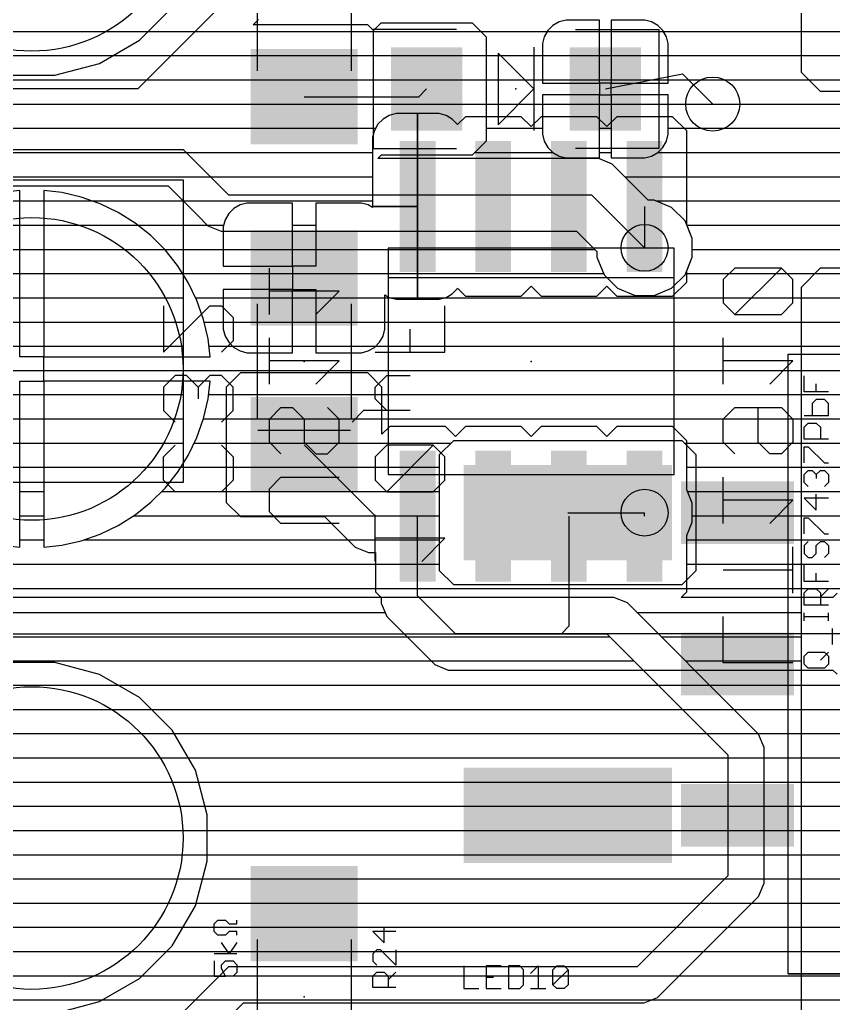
# Model space of a CAD drawing. Extents: x -0.64 to 6, y -0.15 to 7.8.
# Drawn here: x 0.462 to 1, y 3.326 to 3.976 of the extents above; entities that cross this region are included whole.
import ezdxf

# ---------------------------------------------------------------- set-up
doc = ezdxf.new("R2010")
doc.units = 0
for name, color, linetype in [('1', 22, 'CONTINUOUS'), ('16', 175, 'CONTINUOUS'), ('17', 82, 'CONTINUOUS'), ('18', 82, 'CONTINUOUS'), ('21', 253, 'CONTINUOUS'), ('23', 7, 'CONTINUOUS'), ('24', 7, 'CONTINUOUS'), ('25', 253, 'CONTINUOUS'), ('26', 253, 'CONTINUOUS'), ('27', 253, 'CONTINUOUS'), ('28', 253, 'CONTINUOUS'), ('51', 253, 'CONTINUOUS'), ('52', 253, 'CONTINUOUS')]:
    doc.layers.add(name, color=color, linetype=linetype)

# ---------------------------------------------------------------- blocks, each defined once
blk = doc.blocks.new('RECT')
blk.add_solid([(-0.5, -0.5), (0.5, -0.5), (-0.5, 0.5), (0.5, 0.5)])
blk = doc.blocks.new('ROUNDP')
blk.add_circle((0, 0), 0.5)
blk = doc.blocks.new('ROUNDV')
blk.add_circle((0, 0), 0.5)

msp = doc.modelspace()

# ---------------------------------------------------------------- linework, layer by layer
at = {"layer": '1'}
for p, q in [((0.9785, 4.448906), (0.9785, 3.941094)), ((0.61, 4), (0.54, 3.93)), ((0.616319, 3.972378), (0.619941, 3.976)), ((0.69206, 3.972378), (0.616319, 3.972378)), ((0.695787, 3.968651), (0.69206, 3.972378)), ((0.700695, 3.973559), (0.695787, 3.968651)), ((0.761194, 3.973559), (0.700695, 3.973559)), ((0.770567, 3.964186), (0.761194, 3.973559)), ((0.814381, 3.971963), (0.811029, 3.968611)), ((0.818485, 3.974332), (0.814381, 3.971963)), ((0.823063, 3.975559), (0.818485, 3.974332)), ((0.845244, 3.975559), (0.823063, 3.975559)), ((0.845244, 3.933812), (0.845244, 3.975559)), ((0.852866, 3.975559), (0.852866, 3.933812)), ((0.875047, 3.975559), (0.852866, 3.975559)), ((0.879625, 3.974332), (0.875047, 3.975559)), ((0.883729, 3.971963), (0.879625, 3.974332)), ((0.887081, 3.968611), (0.883729, 3.971963)), ((0.332, 3.968), (0.578, 3.968)), ((0.766753, 3.968), (0.810677, 3.968)), ((0.811029, 3.968611), (0.80866, 3.964507)), ((0.845244, 3.968), (0.852866, 3.968)), ((0.88945, 3.964507), (0.887081, 3.968611)), ((0.887434, 3.968), (0.9785, 3.968)), ((0.770567, 3.895813), (0.770567, 3.964186)), ((0.80866, 3.964507), (0.807433, 3.959929)), ((0.807433, 3.959929), (0.807433, 3.933811)), ((0.890677, 3.959929), (0.88945, 3.964507)), ((0.890677, 3.933811), (0.890677, 3.959929)), ((0.348, 3.952), (0.562, 3.952)), ((0.770567, 3.952), (0.807433, 3.952)), ((0.845244, 3.952), (0.852866, 3.952)), ((0.890677, 3.952), (0.9785, 3.952)), ((0.849055, 3.93), (0.9, 3.94)), ((0.9, 3.94), (0.92, 3.92)), ((0.9785, 3.941094), (0.991094, 3.9285)), ((0.364, 3.936), (0.546, 3.936)), ((0.770567, 3.936), (0.807433, 3.936)), ((0.807433, 3.933811), (0.845243, 3.933811)), ((0.845243, 3.933811), (0.845243, 3.926189)), ((0.845244, 3.936), (0.852866, 3.936)), ((0.852866, 3.933812), (0.845244, 3.933812)), ((0.852867, 3.926189), (0.852867, 3.933811)), ((0.852867, 3.933811), (0.890677, 3.933811)), ((0.890677, 3.936), (0.983594, 3.936)), ((0.54, 3.93), (0.37, 3.93)), ((0.725827, 3.924882), (0.730945, 3.93)), ((0.845243, 3.926189), (0.807433, 3.926189)), ((0.807433, 3.926189), (0.807433, 3.900071)), ((0.845244, 3.884441), (0.845244, 3.926188)), ((0.845244, 3.926188), (0.852866, 3.926188)), ((0.852866, 3.926188), (0.852866, 3.884441)), ((0.890677, 3.926189), (0.852867, 3.926189)), ((0.890677, 3.900071), (0.890677, 3.926189)), ((0.991094, 3.9285), (1.438906, 3.9285)), ((0.65, 3.924882), (0.725827, 3.924882)), ((0.770567, 3.92), (0.807433, 3.92)), ((0.845244, 3.92), (0.852866, 3.92)), ((0.890677, 3.92), (1.402282, 3.92)), ((0.770567, 3.904), (0.807433, 3.904)), ((0.807433, 3.900071), (0.80866, 3.895493)), ((0.845244, 3.904), (0.852866, 3.904)), ((0.88945, 3.895493), (0.890677, 3.900071)), ((0.890677, 3.904), (1.392886, 3.904)), ((0.761194, 3.886441), (0.770567, 3.895813)), ((0.80866, 3.895493), (0.811029, 3.891389)), ((0.887081, 3.891389), (0.88945, 3.895493)), ((0.075, 3.89), (0.57, 3.89)), ((0.57, 3.89), (0.6, 3.86)), ((0.762753, 3.888), (0.814445, 3.888)), ((0.811029, 3.891389), (0.814381, 3.888037)), ((0.814381, 3.888037), (0.818485, 3.885668)), ((0.845244, 3.888), (0.852866, 3.888)), ((0.879625, 3.885668), (0.883729, 3.888037)), ((0.883665, 3.888), (1.392886, 3.888)), ((0.883729, 3.888037), (0.887081, 3.891389)), ((0.698674, 3.884), (0.701116, 3.886441)), ((0.844774, 3.884), (0.698674, 3.884)), ((0.701116, 3.886441), (0.761194, 3.886441)), ((0.818485, 3.885668), (0.823063, 3.884441)), ((0.823063, 3.884441), (0.845244, 3.884441)), ((0.853595, 3.880346), (0.844774, 3.884)), ((0.852866, 3.884441), (0.875047, 3.884441)), ((0.875047, 3.884441), (0.879625, 3.885668)), ((0.877441, 3.8565), (0.853595, 3.880346)), ((0.861941, 3.872), (1.434633, 3.872)), ((0.070226, 3.866), (0.560059, 3.866)), ((0.462, 3.862845), (0.450203, 3.861516)), ((0.462, 3.753), (0.462, 3.862845)), ((0.478, 3.862845), (0.478, 3.753)), ((0.489797, 3.861516), (0.478, 3.862845)), ((0.502718, 3.858567), (0.489797, 3.861516)), ((0.560059, 3.866), (0.579654, 3.846405)), ((0.462, 3.856), (0.478, 3.856)), ((0.515228, 3.854189), (0.502718, 3.858567)), ((0.510054, 3.856), (0.570059, 3.856)), ((0.6, 3.86), (0.84, 3.86)), ((0.84, 3.86), (0.875, 3.825)), ((0.881266, 3.8565), (0.877441, 3.8565)), ((0.892843, 3.851704), (0.881266, 3.8565)), ((0.882473, 3.856), (1.392886, 3.856)), ((0.527169, 3.848439), (0.515228, 3.854189)), ((0.538391, 3.841388), (0.527169, 3.848439)), ((0.901704, 3.842843), (0.892843, 3.851704)), ((0.579654, 3.846405), (0.586405, 3.839654)), ((0.9065, 3.831266), (0.901704, 3.842843)), ((0.462, 3.84), (0.478, 3.84)), ((0.548753, 3.833124), (0.538391, 3.841388)), ((0.540131, 3.84), (0.586059, 3.84)), ((0.586405, 3.839654), (0.595226, 3.836)), ((0.595226, 3.836), (0.830059, 3.836)), ((0.830059, 3.836), (0.8435, 3.822559)), ((0.902882, 3.84), (1.392886, 3.84)), ((0.558124, 3.823753), (0.548753, 3.833124)), ((0.9065, 3.818734), (0.9065, 3.831266)), ((0.462, 3.824), (0.478, 3.824)), ((0.557877, 3.824), (0.842059, 3.824)), ((0.566388, 3.813391), (0.558124, 3.823753)), ((0.8435, 3.822559), (0.8435, 3.818734)), ((0.9065, 3.824), (1.39548, 3.824)), ((0.8435, 3.818734), (0.848296, 3.807157)), ((0.901704, 3.807157), (0.9065, 3.818734)), ((0.573439, 3.802169), (0.566388, 3.813391)), ((0.991094, 3.8115), (0.9785, 3.798906)), ((1.434951, 3.8115), (0.991094, 3.8115)), ((0.462, 3.808), (0.478, 3.808)), ((0.569775, 3.808), (0.847946, 3.808)), ((0.848296, 3.807157), (0.857157, 3.798296)), ((0.892843, 3.798296), (0.901704, 3.807157)), ((0.902054, 3.808), (0.987594, 3.808)), ((0.579189, 3.790228), (0.573439, 3.802169)), ((0.857157, 3.798296), (0.868734, 3.7935)), ((0.881266, 3.7935), (0.892843, 3.798296)), ((0.9785, 3.798906), (0.9785, 3.291094)), ((0.462, 3.792), (0.478, 3.792)), ((0.578336, 3.792), (0.9785, 3.792)), ((0.583567, 3.777718), (0.579189, 3.790228)), ((0.868734, 3.7935), (0.881266, 3.7935)), ((0.586516, 3.764797), (0.583567, 3.777718)), ((0.462, 3.776), (0.478, 3.776)), ((0.583959, 3.776), (0.9785, 3.776)), ((0.587845, 3.753), (0.586516, 3.764797)), ((0.462, 3.76), (0.478, 3.76)), ((0.587056, 3.76), (0.9785, 3.76)), ((0.478, 3.753), (0.462, 3.753)), ((0.478, 3.737), (0.478, 3.753)), ((0.478, 3.753), (0.587845, 3.753)), ((0.478, 3.744), (0.9785, 3.744)), ((0.462, 3.627155), (0.462, 3.736999)), ((0.462, 3.736999), (0.478, 3.736999)), ((0.587845, 3.737), (0.478, 3.737)), ((0.478, 3.736999), (0.478, 3.627155)), ((0.586516, 3.725203), (0.587845, 3.737)), ((0.462, 3.728), (0.478, 3.728)), ((0.583567, 3.712282), (0.586516, 3.725203)), ((0.586831, 3.728), (0.9785, 3.728)), ((0.462, 3.712), (0.478, 3.712)), ((0.579189, 3.699772), (0.583567, 3.712282)), ((0.583468, 3.712), (0.9785, 3.712)), ((0.573439, 3.687831), (0.579189, 3.699772)), ((0.462, 3.696), (0.478, 3.696)), ((0.577373, 3.696), (0.747192, 3.696)), ((0.748687, 3.697496), (0.739315, 3.688123)), ((0.899738, 3.697496), (0.748687, 3.697496)), ((0.90911, 3.688123), (0.899738, 3.697496)), ((0.901234, 3.696), (0.9785, 3.696)), ((0.566388, 3.676609), (0.573439, 3.687831)), ((0.739315, 3.688123), (0.739315, 3.611876)), ((0.90911, 3.611876), (0.90911, 3.688123)), ((0.462, 3.68), (0.478, 3.68)), ((0.568518, 3.68), (0.739315, 3.68)), ((0.90911, 3.68), (0.9785, 3.68)), ((0.558124, 3.666247), (0.566388, 3.676609)), ((0.548753, 3.656876), (0.558124, 3.666247)), ((0.462, 3.664), (0.478, 3.664)), ((0.555877, 3.664), (0.739315, 3.664)), ((0.90911, 3.664), (0.9785, 3.664)), ((0.538391, 3.648612), (0.548753, 3.656876)), ((0.462, 3.648), (0.478, 3.648)), ((0.527169, 3.641561), (0.538391, 3.648612)), ((0.537416, 3.648), (0.739315, 3.648)), ((0.824213, 3.65), (0.875, 3.65)), ((0.90911, 3.648), (0.9785, 3.648)), ((0.515228, 3.63581), (0.527169, 3.641561)), ((0.502718, 3.631433), (0.515228, 3.63581)), ((0.450203, 3.628484), (0.462, 3.627155)), ((0.462, 3.632), (0.478, 3.632)), ((0.478, 3.627155), (0.489797, 3.628484)), ((0.489797, 3.628484), (0.502718, 3.631433)), ((0.504338, 3.632), (0.739315, 3.632)), ((0.90911, 3.632), (0.9785, 3.632)), ((0.011868, 3.616), (0.739315, 3.616)), ((0.90911, 3.616), (0.9785, 3.616)), ((0.739315, 3.611876), (0.748687, 3.602504)), ((0.899738, 3.602504), (0.90911, 3.611876)), ((0.748687, 3.602504), (0.899738, 3.602504)), ((0.011844, 3.6), (0.9785, 3.6)), ((0.854774, 3.594), (0.335226, 3.594)), ((0.863595, 3.590346), (0.854774, 3.594)), ((0.943595, 3.510346), (0.863595, 3.590346)), ((0.869941, 3.584), (0.9785, 3.584)), ((0.34, 3.57), (0.85, 3.57)), ((0.85, 3.57), (0.93, 3.49)), ((0.338, 3.568), (0.852, 3.568)), ((0.885941, 3.568), (0.9785, 3.568)), ((0.322, 3.552), (0.868, 3.552)), ((0.901941, 3.552), (0.9785, 3.552)), ((0.306, 3.536), (0.884, 3.536)), ((0.917941, 3.536), (0.9785, 3.536)), ((0.29, 3.52), (0.9, 3.52)), ((0.933941, 3.52), (0.9785, 3.52)), ((0.950346, 3.503595), (0.943595, 3.510346)), ((0.274, 3.504), (0.916, 3.504)), ((0.949941, 3.504), (0.9785, 3.504)), ((0.954, 3.494774), (0.950346, 3.503595)), ((0.954, 3.405226), (0.954, 3.494774)), ((0.26, 3.488), (0.93, 3.488)), ((0.93, 3.49), (0.93, 3.41)), ((0.954, 3.488), (0.9785, 3.488)), ((0.26, 3.472), (0.93, 3.472)), ((0.954, 3.472), (0.9785, 3.472)), ((0.26, 3.456), (0.93, 3.456)), ((0.954, 3.456), (0.9785, 3.456)), ((0.26, 3.44), (0.93, 3.44)), ((0.954, 3.44), (0.9785, 3.44)), ((0.26, 3.424), (0.93, 3.424)), ((0.954, 3.424), (0.9785, 3.424)), ((0.262, 3.408), (0.928, 3.408)), ((0.93, 3.41), (0.87, 3.35)), ((0.954, 3.408), (0.9785, 3.408)), ((0.950346, 3.396405), (0.954, 3.405226)), ((0.890346, 3.336405), (0.950346, 3.396405)), ((0.278, 3.392), (0.912, 3.392)), ((0.945941, 3.392), (0.9785, 3.392)), ((0.294, 3.376), (0.896, 3.376)), ((0.929941, 3.376), (0.9785, 3.376)), ((0.31, 3.36), (0.88, 3.36)), ((0.913941, 3.36), (0.9785, 3.36)), ((0.6, 3.35), (0.56, 3.31)), ((0.87, 3.35), (0.6, 3.35)), ((0.326, 3.344), (0.594, 3.344)), ((0.897941, 3.344), (0.9785, 3.344)), ((0.883595, 3.329654), (0.890346, 3.336405)), ((0.342, 3.328), (0.578, 3.328)), ((0.874774, 3.326), (0.883595, 3.329654)), ((0.879602, 3.328), (0.9785, 3.328)), ((0.580346, 3.296405), (0.609941, 3.326)), ((0.609941, 3.326), (0.874774, 3.326))]:
    msp.add_line(p, q, dxfattribs=at)
at = {"layer": '16'}
for p, q in [((0.541226, 3.962177), (0.562823, 3.983774)), ((0.547049, 3.968), (3.266, 3.968)), ((0.514774, 3.946905), (0.541226, 3.962177)), ((0.523599, 3.952), (3.266, 3.952)), ((0.485272, 3.939), (0.514774, 3.946905)), ((0.454728, 3.939), (0.485272, 3.939)), ((0.044, 3.936), (3.266, 3.936)), ((0.044, 3.92), (3.266, 3.92)), ((0.710819, 3.913669), (0.706241, 3.912443)), ((0.724999, 3.913669), (0.710819, 3.913669)), ((0.724999, 3.852363), (0.724999, 3.913669)), ((0.739181, 3.913669), (0.725, 3.913669)), ((0.725, 3.913669), (0.725, 3.852363)), ((0.743759, 3.912443), (0.739181, 3.913669)), ((0.698785, 3.906721), (0.696416, 3.902617)), ((0.702137, 3.910073), (0.698785, 3.906721)), ((0.706241, 3.912443), (0.702137, 3.910073)), ((0.747863, 3.910073), (0.743759, 3.912443)), ((0.751215, 3.906721), (0.747863, 3.910073)), ((0.751361, 3.906468), (0.751215, 3.906721)), ((0.756562, 3.911669), (0.751361, 3.906468)), ((0.793438, 3.911669), (0.756562, 3.911669)), ((0.8, 3.905108), (0.793438, 3.911669)), ((0.806562, 3.911669), (0.8, 3.905108)), ((0.843438, 3.911669), (0.806562, 3.911669)), ((0.85, 3.905108), (0.843438, 3.911669)), ((0.856562, 3.911669), (0.85, 3.905108)), ((0.893438, 3.911669), (0.856562, 3.911669)), ((0.902811, 3.902297), (0.893438, 3.911669)), ((0.044, 3.904), (0.697214, 3.904)), ((0.696416, 3.902617), (0.695189, 3.898039)), ((0.724999, 3.904), (0.725, 3.904)), ((0.901108, 3.904), (3.266, 3.904)), ((0.902811, 3.840172), (0.902811, 3.902297)), ((0.695189, 3.898039), (0.695189, 3.852363)), ((0.044, 3.888), (0.695189, 3.888)), ((0.724999, 3.888), (0.725, 3.888)), ((0.902811, 3.888), (3.266, 3.888)), ((0.044, 3.872), (0.695189, 3.872)), ((0.09, 3.87), (0.57, 3.87)), ((0.57, 3.87), (0.57, 3.67)), ((0.724999, 3.872), (0.725, 3.872)), ((0.902811, 3.872), (3.266, 3.872)), ((0.462, 3.862845), (0.450203, 3.861516)), ((0.462, 3.753), (0.462, 3.862845)), ((0.478, 3.862845), (0.478, 3.753)), ((0.489797, 3.861516), (0.478, 3.862845)), ((0.502718, 3.858567), (0.489797, 3.861516)), ((0.09, 3.856), (0.57, 3.856)), ((0.462, 3.856), (0.478, 3.856)), ((0.515228, 3.854189), (0.502718, 3.858567)), ((0.510054, 3.856), (0.695189, 3.856)), ((0.612197, 3.854614), (0.607619, 3.853387)), ((0.642252, 3.854614), (0.612197, 3.854614)), ((0.642252, 3.812867), (0.642252, 3.854614)), ((0.687803, 3.854614), (0.657748, 3.854614)), ((0.657748, 3.854614), (0.657748, 3.812867)), ((0.692381, 3.853387), (0.687803, 3.854614)), ((0.724999, 3.856), (0.725, 3.856)), ((0.902811, 3.856), (2.017388, 3.856)), ((0.527169, 3.848439), (0.515228, 3.854189)), ((0.538391, 3.841388), (0.527169, 3.848439)), ((0.603515, 3.851018), (0.600163, 3.847666)), ((0.607619, 3.853387), (0.603515, 3.851018)), ((0.695189, 3.851766), (0.692381, 3.853387)), ((0.695189, 3.852363), (0.724999, 3.852363)), ((0.724999, 3.852361), (0.695189, 3.852361)), ((0.695189, 3.852361), (0.695189, 3.851766)), ((0.725, 3.852363), (0.724999, 3.852363)), ((0.724999, 3.852363), (0.724999, 3.852361)), ((0.724999, 3.791055), (0.724999, 3.852361)), ((0.724999, 3.852361), (0.725, 3.852361)), ((0.725, 3.852361), (0.725, 3.791055)), ((0.875, 3.852362), (0.875, 3.825)), ((0.597794, 3.843562), (0.596567, 3.838984)), ((0.600163, 3.847666), (0.597794, 3.843562)), ((0.09, 3.84), (0.57, 3.84)), ((0.462, 3.84), (0.478, 3.84)), ((0.548753, 3.833124), (0.538391, 3.841388)), ((0.540131, 3.84), (0.596839, 3.84)), ((0.596567, 3.838984), (0.596567, 3.812866)), ((0.642252, 3.84), (0.657748, 3.84)), ((0.724999, 3.84), (0.725, 3.84)), ((0.9065, 3.831266), (0.902811, 3.840172)), ((0.902882, 3.84), (2.011795, 3.84)), ((0.558124, 3.823753), (0.548753, 3.833124)), ((0.9065, 3.818734), (0.9065, 3.831266)), ((0.09, 3.824), (0.57, 3.824)), ((0.462, 3.824), (0.478, 3.824)), ((0.557877, 3.824), (0.596567, 3.824)), ((0.566388, 3.813391), (0.558124, 3.823753)), ((0.642252, 3.824), (0.657748, 3.824)), ((0.724999, 3.824), (0.725, 3.824)), ((0.9065, 3.824), (2.011795, 3.824)), ((0.902811, 3.809828), (0.9065, 3.818734)), ((0.573439, 3.802169), (0.566388, 3.813391)), ((0.596567, 3.812866), (0.642251, 3.812866)), ((0.642251, 3.812866), (0.642251, 3.79737)), ((0.657748, 3.812867), (0.642252, 3.812867)), ((0.902811, 3.802428), (0.902811, 3.809828)), ((0.09, 3.808), (0.57, 3.808)), ((0.462, 3.808), (0.478, 3.808)), ((0.569775, 3.808), (0.642251, 3.808)), ((0.724999, 3.808), (0.725, 3.808)), ((0.902811, 3.808), (2.011795, 3.808)), ((0.579189, 3.790228), (0.573439, 3.802169)), ((0.642251, 3.79737), (0.596567, 3.79737)), ((0.596567, 3.79737), (0.596567, 3.771252)), ((0.642252, 3.755622), (0.642252, 3.797369)), ((0.642252, 3.797369), (0.657748, 3.797369)), ((0.657748, 3.797369), (0.657748, 3.755622)), ((0.747863, 3.794651), (0.751215, 3.798003)), ((0.751215, 3.798003), (0.751361, 3.798256)), ((0.751361, 3.798256), (0.756562, 3.793055)), ((0.793438, 3.793055), (0.8, 3.799617)), ((0.8, 3.799617), (0.806562, 3.793055)), ((0.843438, 3.793055), (0.85, 3.799617)), ((0.85, 3.799617), (0.856562, 3.793055)), ((0.893438, 3.793055), (0.902811, 3.802428)), ((0.09, 3.792), (0.57, 3.792)), ((0.462, 3.792), (0.478, 3.792)), ((0.578336, 3.792), (0.596567, 3.792)), ((0.583567, 3.777718), (0.579189, 3.790228)), ((0.642252, 3.792), (0.657748, 3.792)), ((0.703433, 3.771252), (0.703433, 3.793903)), ((0.703433, 3.793903), (0.706241, 3.792282)), ((0.703433, 3.792), (0.707293, 3.792)), ((0.706241, 3.792282), (0.710819, 3.791055)), ((0.710819, 3.791055), (0.724999, 3.791055)), ((0.724999, 3.792), (0.725, 3.792)), ((0.725, 3.791055), (0.739181, 3.791055)), ((0.739181, 3.791055), (0.743759, 3.792282)), ((0.742707, 3.792), (2.011795, 3.792)), ((0.743759, 3.792282), (0.747863, 3.794651)), ((0.756562, 3.793055), (0.793438, 3.793055)), ((0.806562, 3.793055), (0.843438, 3.793055)), ((0.856562, 3.793055), (0.893438, 3.793055)), ((0.586516, 3.764797), (0.583567, 3.777718)), ((0.09, 3.776), (0.57, 3.776)), ((0.462, 3.776), (0.478, 3.776)), ((0.583959, 3.776), (0.596567, 3.776)), ((0.596567, 3.771252), (0.597794, 3.766674)), ((0.642252, 3.776), (0.657748, 3.776)), ((0.702206, 3.766674), (0.703433, 3.771252)), ((0.703433, 3.776), (3.266, 3.776)), ((0.587845, 3.753), (0.586516, 3.764797)), ((0.597794, 3.766674), (0.600163, 3.76257)), ((0.699837, 3.76257), (0.702206, 3.766674)), ((0.09, 3.76), (0.57, 3.76)), ((0.462, 3.76), (0.478, 3.76)), ((0.587056, 3.76), (0.602733, 3.76)), ((0.600163, 3.76257), (0.603515, 3.759218)), ((0.603515, 3.759218), (0.607619, 3.756849)), ((0.642252, 3.76), (0.657748, 3.76)), ((0.692381, 3.756849), (0.696485, 3.759218)), ((0.696485, 3.759218), (0.699837, 3.76257)), ((0.697267, 3.76), (3.266, 3.76)), ((0.478, 3.753), (0.462, 3.753)), ((0.478, 3.737), (0.478, 3.753)), ((0.478, 3.753), (0.587845, 3.753)), ((0.607619, 3.756849), (0.612197, 3.755622)), ((0.612197, 3.755622), (0.642252, 3.755622)), ((0.657748, 3.755622), (0.687803, 3.755622)), ((0.687803, 3.755622), (0.692381, 3.756849)), ((0.09, 3.744), (0.57, 3.744)), ((0.478, 3.744), (3.266, 3.744)), ((0.607939, 3.742378), (0.598567, 3.733005)), ((0.69206, 3.742378), (0.607939, 3.742378)), ((0.701433, 3.733005), (0.69206, 3.742378)), ((0.462, 3.627155), (0.462, 3.736999)), ((0.462, 3.736999), (0.478, 3.736999)), ((0.587845, 3.737), (0.478, 3.737)), ((0.478, 3.736999), (0.478, 3.627155)), ((0.586516, 3.725203), (0.587845, 3.737)), ((0.598567, 3.733005), (0.598567, 3.656758)), ((0.701433, 3.701816), (0.701433, 3.733005)), ((0.09, 3.728), (0.57, 3.728)), ((0.462, 3.728), (0.478, 3.728)), ((0.583567, 3.712282), (0.586516, 3.725203)), ((0.586831, 3.728), (0.598567, 3.728)), ((0.701433, 3.728), (3.266, 3.728)), ((0.09, 3.712), (0.57, 3.712)), ((0.462, 3.712), (0.478, 3.712)), ((0.579189, 3.699772), (0.583567, 3.712282)), ((0.583468, 3.712), (0.598567, 3.712)), ((0.701433, 3.712), (3.266, 3.712)), ((0.706562, 3.706945), (0.701433, 3.701816)), ((0.743438, 3.706945), (0.706562, 3.706945)), ((0.75, 3.700383), (0.743438, 3.706945)), ((0.756562, 3.706945), (0.75, 3.700383)), ((0.793438, 3.706945), (0.756562, 3.706945)), ((0.8, 3.700383), (0.793438, 3.706945)), ((0.806562, 3.706945), (0.8, 3.700383)), ((0.843438, 3.706945), (0.806562, 3.706945)), ((0.85, 3.700383), (0.843438, 3.706945)), ((0.856562, 3.706945), (0.85, 3.700383)), ((0.893438, 3.706945), (0.856562, 3.706945)), ((0.902811, 3.697572), (0.893438, 3.706945)), ((0.573439, 3.687831), (0.579189, 3.699772)), ((0.09, 3.696), (0.57, 3.696)), ((0.462, 3.696), (0.478, 3.696)), ((0.577373, 3.696), (0.598567, 3.696)), ((0.697244, 3.647638), (0.65, 3.694882)), ((0.902811, 3.665172), (0.902811, 3.697572)), ((0.902811, 3.696), (3.266, 3.696)), ((0.566388, 3.676609), (0.573439, 3.687831)), ((0.09, 3.68), (0.57, 3.68)), ((0.462, 3.68), (0.478, 3.68)), ((0.568518, 3.68), (0.598567, 3.68)), ((0.902811, 3.68), (3.266, 3.68)), ((0.558124, 3.666247), (0.566388, 3.676609)), ((0.57, 3.67), (0.09, 3.67)), ((0.548753, 3.656876), (0.558124, 3.666247)), ((0.462, 3.664), (0.478, 3.664)), ((0.555877, 3.664), (0.598567, 3.664)), ((0.9065, 3.656266), (0.902811, 3.665172)), ((0.903296, 3.664), (3.266, 3.664)), ((0.538391, 3.648612), (0.548753, 3.656876)), ((0.598567, 3.656758), (0.607939, 3.647386)), ((0.9065, 3.643734), (0.9065, 3.656266)), ((0.462, 3.648), (0.478, 3.648)), ((0.527169, 3.641561), (0.538391, 3.648612)), ((0.537416, 3.648), (0.607325, 3.648)), ((0.607939, 3.647386), (0.663555, 3.647386)), ((0.663555, 3.647386), (0.683649, 3.627292)), ((0.725, 3.647638), (0.697244, 3.647638)), ((0.725, 3.595), (0.725, 3.647638)), ((0.825, 3.647638), (0.825, 3.575)), ((0.875, 3.647638), (0.875, 3.65)), ((0.9065, 3.648), (3.266, 3.648)), ((0.515228, 3.63581), (0.527169, 3.641561)), ((0.902811, 3.634828), (0.9065, 3.643734)), ((0.502718, 3.631433), (0.515228, 3.63581)), ((0.902811, 3.597703), (0.902811, 3.634828)), ((0.450203, 3.628484), (0.462, 3.627155)), ((0.462, 3.632), (0.478, 3.632)), ((0.478, 3.627155), (0.489797, 3.628484)), ((0.489797, 3.628484), (0.502718, 3.631433)), ((0.504338, 3.632), (0.678941, 3.632)), ((0.683649, 3.627292), (0.69247, 3.623638)), ((0.902811, 3.632), (3.266, 3.632)), ((0.69247, 3.623638), (0.697189, 3.623638)), ((0.697189, 3.623638), (0.697189, 3.597703)), ((0.044, 3.616), (0.697189, 3.616)), ((0.902811, 3.616), (3.266, 3.616)), ((0.044, 3.6), (0.697189, 3.6)), ((0.697189, 3.597703), (0.701, 3.593892)), ((0.75, 3.57), (0.725, 3.595)), ((0.899107, 3.594), (0.902811, 3.597703)), ((0.902811, 3.6), (1.010113, 3.6)), ((1.002157, 3.596704), (0.999452, 3.594)), ((0.701, 3.593892), (0.701, 3.590226)), ((0.701, 3.590226), (0.704654, 3.581405)), ((0.999452, 3.594), (0.899107, 3.594)), ((0.044, 3.584), (0.703579, 3.584)), ((0.704654, 3.581405), (0.711405, 3.574654)), ((0.825, 3.575), (0.82, 3.57)), ((0.711405, 3.574654), (0.736405, 3.549654)), ((0.82, 3.57), (0.75, 3.57)), ((1.02, 3.57), (0.82, 3.57)), ((0.044, 3.568), (0.718059, 3.568)), ((0.044, 3.552), (0.734059, 3.552)), ((0.485272, 3.551), (0.454728, 3.551)), ((0.514774, 3.543095), (0.485272, 3.551)), ((0.736405, 3.549654), (0.745226, 3.546)), ((0.541226, 3.527823), (0.514774, 3.543095)), ((0.745226, 3.546), (0.999452, 3.546)), ((0.999452, 3.546), (1.002157, 3.543296)), ((0.527063, 3.536), (3.253508, 3.536)), ((0.562823, 3.506226), (0.541226, 3.527823)), ((0.549049, 3.52), (3.253508, 3.52)), ((0.578095, 3.479774), (0.562823, 3.506226)), ((0.564108, 3.504), (2.515388, 3.504)), ((0.573346, 3.488), (2.511795, 3.488)), ((0.586, 3.450272), (0.578095, 3.479774)), ((0.580178, 3.472), (2.511795, 3.472)), ((0.584465, 3.456), (2.511795, 3.456)), ((0.586, 3.419728), (0.586, 3.450272)), ((0.586, 3.44), (2.511795, 3.44)), ((0.578095, 3.390226), (0.586, 3.419728)), ((0.586, 3.424), (3.253508, 3.424)), ((0.582857, 3.408), (1.626234, 3.408)), ((0.562823, 3.363774), (0.578095, 3.390226)), ((0.57857, 3.392), (1.605411, 3.392)), ((0.569882, 3.376), (1.600125, 3.376)), ((0.541226, 3.342177), (0.562823, 3.363774)), ((0.559049, 3.36), (1.582242, 3.36)), ((0.514774, 3.326905), (0.541226, 3.342177)), ((0.543049, 3.344), (1.56436, 3.344)), ((0.516671, 3.328), (1.546478, 3.328)), ((0.485272, 3.319), (0.514774, 3.326905))]:
    msp.add_line(p, q, dxfattribs=at)
at = {"layer": '21'}
for p, q in [((0.75063, 3.96937), (0.695512, 3.96937)), ((0.695512, 3.96937), (0.695512, 3.89063)), ((0.82937, 3.96937), (0.884488, 3.96937)), ((0.884488, 3.96937), (0.884488, 3.89063)), ((0.801811, 3.93), (0.778189, 3.953622)), ((0.778189, 3.953622), (0.778189, 3.906378)), ((0.801811, 3.957559), (0.801811, 3.93)), ((0.778189, 3.906378), (0.801811, 3.93)), ((0.801811, 3.93), (0.801811, 3.902441)), ((0.695512, 3.89063), (0.75063, 3.89063)), ((0.884488, 3.89063), (0.82937, 3.89063)), ((0.969882, 3.345276), (0.969882, 3.754724)), ((0.969882, 3.754724), (1.025, 3.754724)), ((0.969882, 3.345276), (1.025, 3.345276))]:
    msp.add_line(p, q, dxfattribs=at)
at = {"layer": '23'}
for p in [(0.79, 3.93), (0.65, 3.33)]:
    msp.add_point(p, dxfattribs=at)
at = {"layer": '24'}
for p in [(0.65, 3.75), (0.8, 3.75)]:
    msp.add_point(p, dxfattribs=at)
at = {"layer": '25'}
for p, q in [((0.702994, 3.365767), (0.702994, 3.375776)), ((0.7105, 3.373274), (0.695487, 3.373274)), ((0.695487, 3.373274), (0.702994, 3.365767)), ((0.697989, 3.361043), (0.695487, 3.358541)), ((0.700492, 3.361043), (0.697989, 3.361043)), ((0.7105, 3.351035), (0.700492, 3.361043)), ((0.7105, 3.361043), (0.7105, 3.351035)), ((0.695487, 3.358541), (0.695487, 3.353537)), ((0.695487, 3.353537), (0.697989, 3.351035)), ((0.7555, 3.350513), (0.7555, 3.3355)), ((0.780241, 3.350513), (0.770233, 3.350513)), ((0.770233, 3.350513), (0.770233, 3.3355)), ((0.784965, 3.350513), (0.784965, 3.3355)), ((0.792471, 3.350513), (0.784965, 3.350513)), ((0.794974, 3.348011), (0.792471, 3.350513)), ((0.794974, 3.338002), (0.794974, 3.348011)), ((0.799698, 3.345508), (0.804702, 3.350513)), ((0.804702, 3.350513), (0.804702, 3.3355)), ((0.81443, 3.348011), (0.816932, 3.350513)), ((0.81443, 3.338002), (0.81443, 3.348011)), ((0.81443, 3.338002), (0.824439, 3.348011)), ((0.816932, 3.350513), (0.821937, 3.350513)), ((0.821937, 3.350513), (0.824439, 3.348011)), ((0.824439, 3.348011), (0.824439, 3.338002)), ((0.695487, 3.343809), (0.697989, 3.346311)), ((0.695487, 3.336302), (0.695487, 3.343809)), ((0.697989, 3.346311), (0.702994, 3.346311)), ((0.702994, 3.346311), (0.705496, 3.343809)), ((0.705496, 3.341306), (0.7105, 3.346311)), ((0.705496, 3.343809), (0.705496, 3.336302)), ((0.770233, 3.343006), (0.775237, 3.343006)), ((0.7105, 3.336302), (0.695487, 3.336302)), ((0.7555, 3.3355), (0.765508, 3.3355)), ((0.770233, 3.3355), (0.780241, 3.3355)), ((0.784965, 3.3355), (0.792471, 3.3355)), ((0.792471, 3.3355), (0.794974, 3.338002)), ((0.799698, 3.3355), (0.809706, 3.3355)), ((0.816932, 3.3355), (0.81443, 3.338002)), ((0.821937, 3.3355), (0.816932, 3.3355)), ((0.824439, 3.338002), (0.821937, 3.3355))]:
    msp.add_line(p, q, dxfattribs=at)
at = {"layer": '26'}
for p, q in [((0.627, 3.78096), (0.627, 3.811653)), ((0.673039, 3.796307), (0.627, 3.796307)), ((0.657693, 3.78096), (0.673039, 3.796307)), ((0.557, 3.786653), (0.557, 3.755961)), ((0.557, 3.755961), (0.587693, 3.786653)), ((0.587693, 3.786653), (0.595366, 3.786653)), ((0.595366, 3.786653), (0.603039, 3.77898)), ((0.603039, 3.77898), (0.603039, 3.763634)), ((0.603039, 3.763634), (0.595366, 3.755961)), ((0.627, 3.734921), (0.627, 3.765614)), ((0.673039, 3.750267), (0.627, 3.750267)), ((0.657693, 3.734921), (0.673039, 3.750267)), ((0.564673, 3.740614), (0.557, 3.732941)), ((0.572346, 3.740614), (0.564673, 3.740614)), ((0.58002, 3.732941), (0.572346, 3.740614)), ((0.587693, 3.740614), (0.58002, 3.732941)), ((0.595366, 3.740614), (0.587693, 3.740614)), ((0.603039, 3.732941), (0.595366, 3.740614)), ((0.557, 3.732941), (0.557, 3.717594)), ((0.58002, 3.732941), (0.58002, 3.725268)), ((0.603039, 3.717594), (0.603039, 3.732941)), ((0.627, 3.711901), (0.634673, 3.719575)), ((0.634673, 3.719575), (0.642346, 3.719575)), ((0.642346, 3.719575), (0.65002, 3.711901)), ((0.673039, 3.711901), (0.665366, 3.719575)), ((0.557, 3.717594), (0.564673, 3.709921)), ((0.595366, 3.709921), (0.603039, 3.717594)), ((0.627, 3.696555), (0.627, 3.711901)), ((0.65002, 3.711901), (0.65002, 3.696555)), ((0.673039, 3.696555), (0.673039, 3.711901)), ((0.680712, 3.704228), (0.619327, 3.704228)), ((0.557, 3.686902), (0.564673, 3.694575)), ((0.595366, 3.694575), (0.603039, 3.686902)), ((0.634673, 3.688882), (0.627, 3.696555)), ((0.65002, 3.696555), (0.657693, 3.688882)), ((0.665366, 3.688882), (0.673039, 3.696555)), ((0.557, 3.671555), (0.557, 3.686902)), ((0.603039, 3.686902), (0.603039, 3.671555)), ((0.657693, 3.688882), (0.665366, 3.688882)), ((0.627, 3.665862), (0.634673, 3.673535)), ((0.634673, 3.673535), (0.673039, 3.673535)), ((0.564673, 3.663882), (0.557, 3.671555)), ((0.603039, 3.671555), (0.595366, 3.663882)), ((0.595366, 3.663882), (0.564673, 3.663882)), ((0.627, 3.650516), (0.627, 3.665862)), ((0.634673, 3.642843), (0.627, 3.650516)), ((0.673039, 3.642843), (0.634673, 3.642843))]:
    msp.add_line(p, q, dxfattribs=at)
at = {"layer": '27'}
for p, q in [((0.980486, 3.729846), (0.980486, 3.740521)), ((0.988493, 3.729846), (0.988493, 3.735184)), ((0.9965, 3.729846), (0.980486, 3.729846)), ((0.988493, 3.724868), (0.985824, 3.722199)), ((0.993831, 3.724868), (0.988493, 3.724868)), ((0.9965, 3.722199), (0.993831, 3.724868)), ((0.985824, 3.722199), (0.985824, 3.714192)), ((0.9965, 3.714192), (0.9965, 3.722199)), ((0.980486, 3.714192), (0.9965, 3.714192)), ((0.980486, 3.706546), (0.983155, 3.709215)), ((0.980486, 3.698539), (0.980486, 3.706546)), ((0.983155, 3.709215), (0.988493, 3.709215)), ((0.988493, 3.709215), (0.991162, 3.706546)), ((0.991162, 3.706546), (0.991162, 3.698539)), ((0.9965, 3.698539), (0.980486, 3.698539)), ((0.980486, 3.682886), (0.980486, 3.693562)), ((0.980486, 3.693562), (0.983155, 3.693562)), ((0.983155, 3.693562), (0.993831, 3.682886)), ((0.993831, 3.682886), (0.9965, 3.682886)), ((0.980486, 3.675239), (0.983155, 3.677908)), ((0.980486, 3.669901), (0.980486, 3.675239)), ((0.983155, 3.677908), (0.985824, 3.677908)), ((0.985824, 3.677908), (0.988493, 3.675239)), ((0.988493, 3.675239), (0.991162, 3.677908)), ((0.988493, 3.675239), (0.988493, 3.67257)), ((0.991162, 3.677908), (0.993831, 3.677908)), ((0.993831, 3.677908), (0.9965, 3.675239)), ((0.9965, 3.675239), (0.9965, 3.669901)), ((0.983155, 3.667233), (0.980486, 3.669901)), ((0.9965, 3.669901), (0.993831, 3.667233)), ((0.9965, 3.659586), (0.980486, 3.659586)), ((0.980486, 3.659586), (0.988493, 3.651579)), ((0.988493, 3.651579), (0.988493, 3.662255)), ((0.980486, 3.635926), (0.980486, 3.646602)), ((0.980486, 3.646602), (0.983155, 3.646602)), ((0.983155, 3.646602), (0.993831, 3.635926)), ((0.993831, 3.635926), (0.9965, 3.635926)), ((0.983155, 3.630948), (0.980486, 3.628279)), ((0.980486, 3.628279), (0.980486, 3.622942)), ((0.988493, 3.628279), (0.991162, 3.630948)), ((0.988493, 3.622942), (0.988493, 3.628279)), ((0.991162, 3.630948), (0.993831, 3.630948)), ((0.993831, 3.630948), (0.9965, 3.628279)), ((0.9965, 3.628279), (0.9965, 3.622942)), ((0.980486, 3.622942), (0.983155, 3.620273)), ((0.985824, 3.620273), (0.988493, 3.622942)), ((0.9965, 3.622942), (0.993831, 3.620273)), ((0.980486, 3.604619), (0.980486, 3.615295)), ((0.983155, 3.620273), (0.985824, 3.620273)), ((0.988493, 3.604619), (0.988493, 3.609957)), ((0.9965, 3.604619), (0.980486, 3.604619)), ((0.980486, 3.596973), (0.983155, 3.599642)), ((0.980486, 3.588966), (0.980486, 3.596973)), ((0.983155, 3.599642), (0.988493, 3.599642)), ((0.988493, 3.599642), (0.991162, 3.596973)), ((0.991162, 3.594304), (0.9965, 3.599642)), ((0.991162, 3.596973), (0.991162, 3.588966)), ((0.9965, 3.588966), (0.980486, 3.588966)), ((0.980486, 3.578531), (0.980486, 3.583868)), ((0.9965, 3.578531), (0.9965, 3.583868)), ((0.9965, 3.581199), (0.980486, 3.581199)), ((0.999169, 3.562877), (0.999169, 3.573553)), ((0.980486, 3.555231), (0.983155, 3.5579)), ((0.983155, 3.5579), (0.993831, 3.5579)), ((0.991162, 3.552562), (0.9965, 3.5579)), ((0.993831, 3.5579), (0.9965, 3.555231)), ((0.980486, 3.549893), (0.980486, 3.555231)), ((0.983155, 3.547224), (0.980486, 3.549893)), ((0.9965, 3.549893), (0.993831, 3.547224)), ((0.9965, 3.555231), (0.9965, 3.549893)), ((0.993831, 3.547224), (0.983155, 3.547224)), ((0.590487, 3.378274), (0.592989, 3.380776)), ((0.592989, 3.380776), (0.597994, 3.380776)), ((0.597994, 3.380776), (0.600496, 3.378274)), ((0.6055, 3.378274), (0.6055, 3.380776)), ((0.590487, 3.373269), (0.590487, 3.378274)), ((0.600496, 3.378274), (0.6055, 3.378274)), ((0.592989, 3.370767), (0.590487, 3.373269)), ((0.597994, 3.370767), (0.592989, 3.370767)), ((0.600496, 3.373269), (0.597994, 3.370767)), ((0.6055, 3.373269), (0.600496, 3.373269)), ((0.6055, 3.370767), (0.6055, 3.373269)), ((0.600496, 3.35849), (0.595492, 3.365997)), ((0.6055, 3.365997), (0.600496, 3.35849)), ((0.6055, 3.35849), (0.590487, 3.35849)), ((0.590487, 3.353766), (0.590487, 3.343758)), ((0.595492, 3.351264), (0.597994, 3.353766)), ((0.595492, 3.348762), (0.595492, 3.351264)), ((0.597994, 3.343758), (0.595492, 3.348762)), ((0.597994, 3.353766), (0.602998, 3.353766)), ((0.602998, 3.353766), (0.6055, 3.351264)), ((0.6055, 3.351264), (0.6055, 3.34626)), ((0.590487, 3.343758), (0.597994, 3.343758)), ((0.6055, 3.34626), (0.602998, 3.343758))]:
    msp.add_line(p, q, dxfattribs=at)
at = {"layer": '28'}
for p, q in [((0.934673, 3.811653), (0.927, 3.80398)), ((0.965366, 3.811653), (0.934673, 3.811653)), ((0.934673, 3.78096), (0.965366, 3.811653)), ((0.973039, 3.80398), (0.965366, 3.811653)), ((0.927, 3.80398), (0.927, 3.788633)), ((0.973039, 3.788633), (0.973039, 3.80398)), ((0.743039, 3.75596), (0.743039, 3.786653)), ((0.927, 3.788633), (0.934673, 3.78096)), ((0.965366, 3.78096), (0.973039, 3.788633)), ((0.934673, 3.78096), (0.965366, 3.78096)), ((0.72002, 3.75596), (0.72002, 3.771307)), ((0.927, 3.734921), (0.927, 3.765614)), ((0.697, 3.75596), (0.743039, 3.75596)), ((0.973039, 3.750267), (0.927, 3.750267)), ((0.957693, 3.734921), (0.973039, 3.750267)), ((0.697, 3.732941), (0.704673, 3.740614)), ((0.704673, 3.740614), (0.72002, 3.740614)), ((0.697, 3.725267), (0.697, 3.732941)), ((0.704673, 3.717594), (0.697, 3.725267)), ((0.927, 3.711901), (0.934673, 3.719574)), ((0.934673, 3.719574), (0.965366, 3.719574)), ((0.95002, 3.696555), (0.95002, 3.719574)), ((0.965366, 3.719574), (0.973039, 3.711901)), ((0.689327, 3.717594), (0.681654, 3.709921)), ((0.704673, 3.717594), (0.689327, 3.717594)), ((0.72002, 3.717594), (0.704673, 3.717594)), ((0.927, 3.696555), (0.927, 3.711901)), ((0.973039, 3.711901), (0.973039, 3.696555)), ((0.704673, 3.694575), (0.697, 3.686901)), ((0.735366, 3.694575), (0.704673, 3.694575)), ((0.704673, 3.663882), (0.735366, 3.694575)), ((0.743039, 3.686901), (0.735366, 3.694575)), ((0.934673, 3.688882), (0.927, 3.696555)), ((0.957693, 3.688882), (0.95002, 3.696555)), ((0.973039, 3.696555), (0.965366, 3.688882)), ((0.697, 3.686901), (0.697, 3.671555)), ((0.743039, 3.671555), (0.743039, 3.686901)), ((0.965366, 3.688882), (0.957693, 3.688882)), ((0.927, 3.642842), (0.927, 3.673535)), ((0.697, 3.671555), (0.704673, 3.663882)), ((0.735366, 3.663882), (0.743039, 3.671555)), ((0.704673, 3.663882), (0.735366, 3.663882)), ((0.973039, 3.658189), (0.927, 3.658189)), ((0.957693, 3.642842), (0.973039, 3.658189)), ((0.697, 3.617843), (0.697, 3.648535)), ((0.743039, 3.633189), (0.697, 3.633189)), ((0.727693, 3.617843), (0.743039, 3.633189)), ((0.973039, 3.596803), (0.973039, 3.627496)), ((0.927, 3.612149), (0.973039, 3.612149)), ((0.927, 3.550764), (0.927, 3.581457)), ((0.973039, 3.550764), (0.927, 3.550764))]:
    msp.add_line(p, q, dxfattribs=at)
at = {"layer": '51'}
for p, q in [((0.619016, 4.017992), (0.619016, 3.942008)), ((0.680984, 4.017992), (0.680984, 3.942008)), ((0.969882, 3.754724), (1.330118, 3.754724)), ((0.619016, 3.367992), (0.619016, 3.292008)), ((0.680984, 3.367992), (0.680984, 3.292008)), ((1.330118, 3.345276), (0.969882, 3.345276))]:
    msp.add_line(p, q, dxfattribs=at)
at = {"layer": '52'}
for p, q in [((0.894488, 3.824803), (0.705512, 3.824803)), ((0.705512, 3.824803), (0.705512, 3.805118)), ((0.894488, 3.805118), (0.894488, 3.824803)), ((0.705512, 3.805118), (0.705512, 3.675197)), ((0.894488, 3.805118), (0.705512, 3.805118)), ((0.894488, 3.675197), (0.894488, 3.805118)), ((0.619016, 3.787992), (0.619016, 3.712008)), ((0.680984, 3.787992), (0.680984, 3.712008)), ((0.705512, 3.675197), (0.894488, 3.675197))]:
    msp.add_line(p, q, dxfattribs=at)

# ---------------------------------------------------------------- block references
at = {"layer": '1', "xscale": 0.062992, "rotation": 270}
for p, yscale in [((0.65, 3.924882), 0.070866), ((0.824213, 3.65), 0.137795), ((0.824213, 3.45), 0.137795), ((0.65, 3.385118), 0.070866)]:
    msp.add_blockref('RECT', p, dxfattribs=dict(at, yscale=yscale))
at = {"layer": '1', "xscale": 0.047244, "yscale": 0.055118}
for p in [(0.730945, 3.93), (0.849055, 3.93)]:
    msp.add_blockref('RECT', p, dxfattribs=at)
at = {"layer": '16', "xscale": 0.023622, "yscale": 0.086614}
for p in [(0.725, 3.852362), (0.775, 3.852362), (0.825, 3.852362), (0.875, 3.852362), (0.725, 3.647638), (0.775, 3.647638), (0.825, 3.647638), (0.875, 3.647638)]:
    msp.add_blockref('RECT', p, dxfattribs=at)
at = {"layer": '16', "xscale": 0.062992, "yscale": 0.070866, "rotation": 270}
for p in [(0.65, 3.805118), (0.65, 3.694882)]:
    msp.add_blockref('RECT', p, dxfattribs=at)
at = {"layer": '17', "xscale": 0.2, "yscale": 0.2}
for p in [(0.47, 4.055), (0.47, 4.055), (0.47, 3.745), (0.47, 3.745), (0.47, 3.435), (0.47, 3.435)]:
    msp.add_blockref('ROUNDP', p, dxfattribs=at)
at = {"layer": '18'}
for p, xscale, yscale in [((0.92, 3.92), 0.035685, 0.035685), ((0.92, 3.92), 0.035685, 0.035685), ((0.875, 3.825), 0.031, 0.031), ((0.875, 3.825), 0.031, 0.031), ((0.875, 3.65), 0.031, 0.031), ((0.875, 3.65), 0.031, 0.031)]:
    msp.add_blockref('ROUNDV', p, dxfattribs=dict(at, xscale=xscale, yscale=yscale))
at = {"layer": '21', "xscale": 0.041339, "yscale": 0.074803, "rotation": 270}
for p in [(0.936417, 3.65), (0.936417, 3.55), (0.936417, 3.45)]:
    msp.add_blockref('RECT', p, dxfattribs=at)
at = {"layer": '51', "rotation": 270}
for p, xscale, yscale in [((0.650035, 3.927766), 0.029531, 0.066929), ((0.82815, 3.65), 0.041339, 0.125984), ((0.82815, 3.45), 0.041339, 0.125984), ((0.649965, 3.382234), 0.029531, 0.066929)]:
    msp.add_blockref('RECT', p, dxfattribs=dict(at, xscale=xscale, yscale=yscale))
at = {"layer": '52', "xscale": 0.019299, "yscale": 0.043311}
for p in [(0.725, 3.850396), (0.775, 3.850396), (0.825, 3.850396), (0.875, 3.850396), (0.725, 3.649604), (0.775, 3.649604), (0.825, 3.649604), (0.875, 3.649604)]:
    msp.add_blockref('RECT', p, dxfattribs=at)
at = {"layer": '52', "xscale": 0.029531, "yscale": 0.066929, "rotation": 270}
for p in [(0.650035, 3.802234), (0.649965, 3.697766)]:
    msp.add_blockref('RECT', p, dxfattribs=at)

doc.saveas('drawing.dxf')
